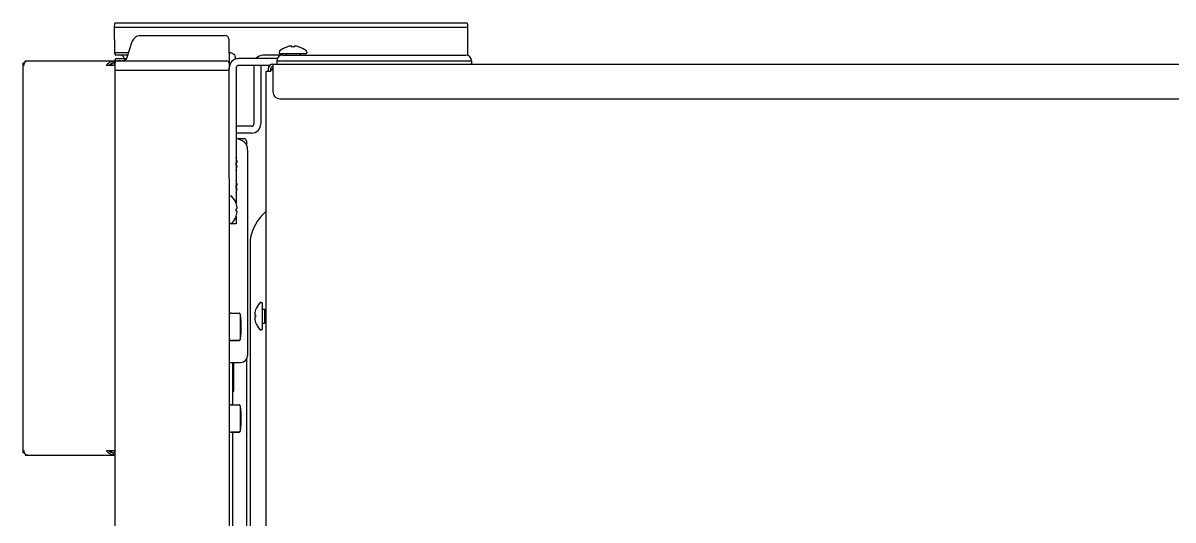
# Model space of a CAD drawing. Header units: millimetres. Extents: x 900 to 7803, y 2935 to 8583.
# Drawn here: x 2720 to 3221, y 6555 to 6772 of the extents above; entities that cross this region are included whole.
import ezdxf

# ---------------------------------------------------------------- set-up
doc = ezdxf.new("R2010")
doc.units = ezdxf.units.MM
doc.header["$LTSCALE"] = 676.148
doc.layers.get('0').update_dxf_attribs({"linetype": 'CONTINUOUS'})
for name, color, linetype in [('02___PRT_ALL_AXES', 7, 'CONTINUOUS'), ('ASSI', 7, 'CONTINUOUS'), ('GEOM', 7, 'CONTINUOUS')]:
    doc.layers.add(name, color=color, linetype=linetype)

msp = doc.modelspace()

# ---------------------------------------------------------------- linework, layer by layer
at = {"color": 7, "linetype": 'Continuous'}
for p, q in [((2759.36, 6770.03), (2759.45, 6759.53)), ((2913.56, 6770.03), (2913.46, 6757.93)), ((2770.41, 6766.53), (2770.02, 6766.48)), ((2770.41, 6766.53), (2807.82, 6766.53)), ((2766.82, 6763.43), (2764.82, 6756.95)), ((2834.61, 6761.56), (2834.61, 6761.57)), ((2836.86, 6761.56), (2836.86, 6761.87)), ((2837.86, 6761.87), (2837.86, 6761.56)), ((2840.11, 6761.57), (2840.11, 6761.56)), ((2759.81, 6755.74), (2759.81, 6756.03)), ((2765.46, 6759.03), (2759.95, 6759.03)), ((2760.31, 6756.53), (2764.62, 6756.53)), ((2760.61, 6755.53), (2808.46, 6755.53)), ((2763.4, 6755.59), (2762.92, 6755.53)), ((2812.44, 6756.65), (2813.1, 6756.48)), ((2830.26, 6755.53), (2830.28, 6754.28)), ((2830.26, 6755.53), (2915.26, 6755.53)), ((2842.86, 6758.53), (2831.86, 6758.53)), ((2834.36, 6758.53), (2834.36, 6758.03)), ((2840.36, 6758.53), (2840.36, 6758.03)), ((2915.26, 6755.53), (2915.24, 6754.28)), ((2915.26, 6755.58), (2915.26, 6755.53)), ((2759.56, 6751.53), (2759.56, 5116.53)), ((2759.56, 6751.53), (2809.56, 6751.53)), ((2812.59, 6713.28), (2812.6, 6713.28)), ((2812.59, 6711.03), (2812.9, 6711.03)), ((2812.9, 6710.03), (2812.59, 6710.03)), ((2809.56, 6704.21), (2809.56, 5116.53)), ((2812.6, 6707.78), (2812.59, 6707.78)), ((2812.59, 6703.28), (2812.6, 6703.28)), ((2812.59, 6701.03), (2812.9, 6701.03)), ((2812.9, 6700.03), (2812.59, 6700.03)), ((2812.6, 6697.78), (2812.59, 6697.78)), ((2812.59, 6693.28), (2812.6, 6693.28)), ((2812.59, 6691.03), (2812.9, 6691.03)), ((2812.9, 6690.03), (2812.59, 6690.03)), ((2812.6, 6687.78), (2812.59, 6687.78)), ((2818.67, 6677.35), (2818.66, 6677.28)), ((2818.66, 6677.28), (2818.66, 5962.89)), ((2823.56, 6650.17), (2823.27, 6650.17)), ((2824.06, 6638.67), (2824.06, 6649.67)), ((2820.72, 6644.67), (2821.04, 6644.67)), ((2821.02, 6646.92), (2821.04, 6646.92)), ((2824.85, 6647.17), (2824.85, 6641.17)), ((2825.25, 6646.77), (2824.85, 6647.17)), ((2825.56, 6647.08), (2825.25, 6646.77)), ((2825.25, 6641.57), (2825.25, 6646.77)), ((2821.04, 6643.67), (2820.72, 6643.67)), ((2821.04, 6641.42), (2821.02, 6641.42)), ((2825.25, 6641.57), (2824.85, 6641.17)), ((2825.56, 6641.26), (2825.25, 6641.57)), ((2823.56, 6638.17), (2823.27, 6638.17))]:
    msp.add_line(p, q, dxfattribs=at)
at = {"linetype": 'Continuous'}
for p, q in [((2825.56, 6750.93), (2825.56, 5088.63)), ((2827.56, 6750.93), (2825.56, 6750.93))]:
    msp.add_line(p, q, dxfattribs=at)
at = {"color": 7, "linetype": 'Continuous'}
for points in [[(2770.02, 6766.48), (2769.36, 6766.24), (2768.48, 6765.7), (2767.69, 6764.96), (2767.1, 6764.1), (2766.82, 6763.43)], [(2764.82, 6756.94), (2764.69, 6756.62), (2764.36, 6756.16), (2763.91, 6755.8), (2763.4, 6755.59)]]:
    msp.add_lwpolyline(points, dxfattribs=at)
for centre, radius, start, end in [((2807.82, 6765.03), 1.5, 1, 89.9995), ((2759.95, 6759.53), 0.5, 180.5, 270), ((2831.86, 6759.32), 0.5, 133.7747, 180), ((2837.36, 6753.58), 8.44, 100.6622, 109.0271), ((2836.33, 6757.71), 4.19, 93.3916, 97.294), ((2836.33, 6757.73), 4.17, 92.8385, 93.3879), ((2836.33, 6757.74), 4.17, 91.5995, 92.8386), ((2836.33, 6757.74), 4.16, 88.8223, 91.5994), ((2836.33, 6757.74), 4.16, 88.0413, 88.8223), ((2836.33, 6757.74), 4.17, 87.1771, 88.0412), ((2836.33, 6757.73), 4.17, 86.2595, 87.177), ((2836.33, 6757.73), 4.18, 85.388, 86.2594), ((2836.33, 6757.72), 4.19, 84.4827, 85.3879), ((2836.33, 6757.7), 4.2, 82.7078, 84.482), ((2837.36, 6753.58), 7.99, 86.4122, 93.5878), ((2838.39, 6757.7), 4.2, 95.518, 97.2922), ((2838.39, 6757.72), 4.18, 84.7485, 95.5058), ((2838.39, 6757.7), 4.2, 82.7077, 84.735), ((2837.36, 6753.58), 8.44, 70.9729, 79.3378), ((2842.86, 6759.32), 0.5, 0, 46.2253), ((2760.61, 6754.53), 1, 90, 179), ((2760.67, 6754.53), 1, 90.0003, 178), ((2760.31, 6756.03), 0.5, 90, 180), ((2760.31, 6755.74), 0.5, 180, 204.7346), ((2761.94, 6756.03), 2, 14.5799, 90), ((2808.46, 6754.53), 1, 2, 89.9997), ((2831.86, 6759.03), 0.5, 180, 270), ((2842.86, 6759.03), 0.5, 270, 360), ((2830.53, 6754.28), 0.25, 181, 270), ((2914.99, 6754.28), 0.25, 270, 359), ((2804.61, 6710.53), 8.44, 10.6622, 19.0271), ((2804.61, 6710.53), 7.99, 356.4122, 3.5878), ((2808.74, 6711.56), 4.19, 3.3916, 7.294), ((2808.73, 6711.56), 4.2, 352.7078, 354.482), ((2808.73, 6709.5), 4.2, 5.518, 7.2922), ((2808.75, 6711.56), 4.19, 354.4827, 355.3879), ((2808.75, 6709.5), 4.18, 354.7485, 5.5058), ((2808.76, 6711.56), 4.18, 355.388, 356.2594), ((2808.76, 6711.56), 4.17, 2.8385, 3.3879), ((2808.77, 6711.56), 4.17, 1.5995, 2.8386), ((2808.77, 6711.56), 4.16, 358.8223, 1.5994), ((2808.77, 6711.56), 4.16, 358.0413, 358.8223), ((2808.77, 6711.56), 4.17, 357.1771, 358.0412), ((2808.76, 6711.56), 4.17, 356.2595, 357.177), ((2804.61, 6710.53), 8.44, 340.9729, 349.3378), ((2808.73, 6709.5), 4.2, 352.7077, 354.735), ((2804.61, 6700.53), 8.44, 10.6622, 19.0271), ((2804.61, 6700.53), 7.99, 356.4122, 3.5878), ((2808.74, 6701.56), 4.19, 3.3916, 7.294), ((2808.73, 6701.56), 4.2, 352.7078, 354.482), ((2808.73, 6699.5), 4.2, 5.518, 7.2922), ((2808.75, 6701.56), 4.19, 354.4827, 355.3879), ((2808.75, 6699.5), 4.18, 354.7485, 5.5058), ((2808.76, 6701.56), 4.18, 355.388, 356.2594), ((2808.76, 6701.56), 4.17, 2.8385, 3.3879), ((2808.77, 6701.56), 4.17, 1.5995, 2.8386), ((2808.77, 6701.56), 4.16, 358.8223, 1.5994), ((2808.77, 6701.56), 4.16, 358.0413, 358.8223), ((2808.77, 6701.56), 4.17, 357.1771, 358.0412), ((2808.76, 6701.56), 4.17, 356.2595, 357.177), ((2810.06, 6696.03), 0.5, 90, 180), ((2810.35, 6696.03), 0.5, 43.7747, 90), ((2804.61, 6700.53), 8.44, 340.9729, 349.3378), ((2808.73, 6699.5), 4.2, 352.7077, 354.735), ((2804.61, 6690.53), 8.44, 10.6622, 19.0271), ((2804.61, 6690.53), 7.99, 356.4122, 3.5878), ((2808.74, 6691.56), 4.19, 3.3916, 7.294), ((2808.73, 6691.56), 4.2, 352.7078, 354.482), ((2808.73, 6689.5), 4.2, 5.518, 7.2922), ((2808.73, 6689.5), 4.2, 352.7077, 354.735), ((2808.75, 6691.56), 4.19, 354.4827, 355.3879), ((2808.75, 6689.5), 4.18, 354.7485, 5.5058), ((2808.76, 6691.56), 4.18, 355.388, 356.2594), ((2808.76, 6691.56), 4.17, 2.8385, 3.3879), ((2808.77, 6691.56), 4.17, 1.5995, 2.8386), ((2808.77, 6691.56), 4.16, 358.8223, 1.5994), ((2808.77, 6691.56), 4.16, 358.0413, 358.8223), ((2808.77, 6691.56), 4.17, 357.1771, 358.0412), ((2808.76, 6691.56), 4.17, 356.2595, 357.177), ((2838.08, 6674.68), 19.6, 129.7176, 172.1799), ((2810.06, 6685.03), 0.5, 180, 270), ((2810.35, 6685.03), 0.5, 270, 316.2253), ((2804.61, 6690.53), 8.44, 340.9729, 349.3378), ((2823.27, 6649.67), 0.5, 90, 136.2253), ((2823.56, 6649.67), 0.5, 0, 90), ((2824.86, 6645.2), 4.17, 176.2595, 177.177), ((2824.85, 6645.2), 4.17, 177.1771, 178.0412), ((2824.85, 6645.2), 4.16, 178.0413, 178.8223), ((2824.85, 6645.2), 4.16, 178.8223, 181.5994), ((2824.85, 6645.2), 4.17, 181.5995, 182.8386), ((2824.86, 6645.2), 4.17, 182.8385, 183.3879), ((2824.88, 6645.21), 4.19, 183.3916, 187.294), ((2824.87, 6645.2), 4.19, 174.4827, 175.3879), ((2824.87, 6645.2), 4.18, 175.388, 176.2594), ((2824.89, 6645.2), 4.2, 172.7078, 174.482), ((2829.01, 6644.17), 8.44, 160.9729, 169.3378), ((2829.01, 6644.17), 7.99, 176.4122, 183.5878), ((2824.88, 6643.14), 4.19, 172.706, 176.6084), ((2824.86, 6643.14), 4.17, 176.6121, 177.1615), ((2824.85, 6643.14), 4.17, 177.1614, 178.4005), ((2824.85, 6643.14), 4.16, 178.4006, 181.1777), ((2824.85, 6643.14), 4.16, 181.1777, 181.9587), ((2824.85, 6643.14), 4.17, 181.9588, 182.8229), ((2824.86, 6643.14), 4.17, 182.823, 183.7405), ((2824.87, 6643.14), 4.18, 183.7406, 184.612), ((2824.87, 6643.14), 4.19, 184.6121, 185.5173), ((2824.89, 6643.15), 4.2, 185.518, 187.2922), ((2829.01, 6644.17), 8.44, 190.6622, 199.0271), ((2829.01, 6644.17), 8.45, 198.9925, 223.7747), ((2823.27, 6638.67), 0.5, 223.7747, 270), ((2823.56, 6638.67), 0.5, 270, 360)]:
    msp.add_arc(centre, radius, start, end, dxfattribs=at)
at = {"linetype": 'Continuous'}
msp.add_open_spline([(2828.56, 6752.35), (2828.47, 6752.25), (2828.11, 6751.8), (2827.8, 6751.31), (2827.56, 6750.93)], degree=3, knots=[0, 0, 0, 0, 0.226645, 1, 1, 1, 1], dxfattribs=at)
at = {"layer": '02___PRT_ALL_AXES', "color": 7, "linetype": 'Continuous'}
for p, q in [((2759.61, 6758.53), (2759.61, 6758.99)), ((2759.81, 6756.03), (2759.81, 6755.74))]:
    msp.add_line(p, q, dxfattribs=at)
at = {"layer": 'ASSI', "color": 7, "linetype": 'Continuous'}
for p, q in [((2831.36, 6759.32), (2831.36, 6759.03)), ((2834.36, 6758.53), (2834.36, 6758.03)), ((2840.36, 6758.53), (2840.36, 6758.03)), ((2843.36, 6759.32), (2843.36, 6759.03)), ((2810.35, 6696.53), (2810.06, 6696.53)), ((2810.35, 6684.53), (2810.06, 6684.53)), ((2823.27, 6650.17), (2823.56, 6650.17)), ((2810.46, 6645.53), (2813.81, 6645.53)), ((2824.06, 6647.17), (2824.85, 6647.17)), ((2814.76, 6640.18), (2814.76, 6641.42)), ((2824.06, 6641.17), (2824.85, 6641.17)), ((2814.76, 6637.64), (2814.76, 6638.88)), ((2823.27, 6638.17), (2823.56, 6638.17)), ((2810.46, 6633.53), (2813.81, 6633.53)), ((2810.46, 6605.53), (2813.81, 6605.53)), ((2814.76, 6600.18), (2814.76, 6601.42)), ((2814.76, 6597.64), (2814.76, 6598.88)), ((2810.46, 6593.53), (2813.81, 6593.53))]:
    msp.add_line(p, q, dxfattribs=at)
for centre, radius, start, end in [((2837.36, 6753.58), 8.45, 109.0287, 133.7747), ((2837.36, 6753.58), 8.45, 46.2253, 70.9713), ((2804.61, 6710.53), 8.45, 19.0287, 19.7828), ((2804.61, 6710.53), 8.45, 340.2172, 340.9713), ((2804.61, 6700.53), 8.45, 19.0287, 19.7828), ((2804.61, 6690.53), 8.45, 19.0287, 43.7747), ((2804.61, 6700.53), 8.45, 340.2172, 340.9713), ((2804.61, 6690.53), 8.45, 316.2253, 340.9713), ((2829.01, 6644.17), 8.45, 136.2253, 161.0075), ((2813.81, 6645.08), 0.45, 0, 90), ((2801.91, 6641.53), 12.85, 4.2389, 16.0342), ((2829.01, 6644.17), 8.45, 198.9925, 223.7747), ((2813.81, 6633.98), 0.45, 270, 360), ((2801.91, 6637.53), 12.85, 343.9658, 355.7611), ((2813.81, 6605.08), 0.45, 0, 90), ((2801.91, 6601.53), 12.85, 4.2389, 16.0342), ((2813.81, 6593.98), 0.45, 270, 360), ((2801.91, 6597.53), 12.85, 343.9658, 355.7611)]:
    msp.add_arc(centre, radius, start, end, dxfattribs=at)
at = {"layer": 'GEOM', "color": 7, "linetype": 'Continuous'}
for p, q in [((2759.44, 6771.56), (2759.36, 6770.03)), ((2913.56, 6770.03), (2759.36, 6770.03)), ((2912.98, 6772.03), (2759.94, 6772.03)), ((2913.48, 6771.56), (2913.56, 6770.03)), ((2809.32, 6765.06), (2809.54, 6752.53)), ((2719.98, 6754.53), (2720.18, 6754.53)), ((2720.42, 6754.95), (2720.42, 6755.53)), ((2758.86, 6754.53), (2758.86, 6755.53)), ((2759.56, 6754.53), (2758.86, 6754.53)), ((2759.56, 6754.53), (2759.56, 6755.53)), ((2759.67, 6754.57), (2759.57, 6751.74)), ((2759.75, 6755.04), (2759.76, 6755.53)), ((2759.76, 6755.53), (2760.61, 6755.53)), ((2765.15, 6758.03), (2760.11, 6758.03)), ((2762.17, 6755.53), (2761.06, 6755.53)), ((2810.18, 6759.03), (2809.43, 6759.03)), ((2809.45, 6754.57), (2809.55, 6751.74)), ((2810.55, 6759), (2811.14, 6758.79)), ((2811.3, 6758.66), (2811.58, 6758.44)), ((2811.92, 6757.78), (2812.07, 6757.04)), ((2812.04, 6757.2), (2812.07, 6757.04)), ((2812.44, 6756.65), (2813.1, 6756.48)), ((2830.26, 6755.58), (2830.26, 6755.53)), ((2832.76, 6758.03), (2912.76, 6758.03)), ((2915.26, 6755.58), (2915.26, 6755.53)), ((2812.56, 6752.53), (2812.56, 6693.39)), ((2827.24, 6753.53), (2813.56, 6753.53)), ((2823.31, 6753.53), (2823.31, 6728.03)), ((2827.56, 6752.03), (2827.56, 6750.93)), ((2819.31, 6724.03), (2812.56, 6724.03)), ((2816.06, 6721.53), (2812.56, 6721.53)), ((2817.06, 6720.53), (2817.06, 6718.62)), ((2817.56, 6716.53), (2817.56, 6627.03)), ((2812.56, 6684.38), (2809.56, 6684.38)), ((2812.56, 6687.67), (2812.56, 6684.38)), ((2814.26, 6645.08), (2814.26, 6633.98)), ((2814.72, 6642.48), (2814.73, 6642.48)), ((2814.72, 6640.18), (2814.76, 6640.18)), ((2814.76, 6640.18), (2814.76, 6641.42)), ((2814.76, 6638.88), (2814.72, 6638.88)), ((2814.73, 6636.58), (2814.72, 6636.58)), ((2814.76, 6637.64), (2814.76, 6638.88)), ((2813.81, 6633.53), (2810.46, 6633.53)), ((2809.56, 6624.03), (2814.56, 6624.03)), ((2811.06, 6605.53), (2811.06, 6624.03)), ((2811.56, 6611.53), (2811.56, 6624.03)), ((2817.06, 6625.48), (2817.06, 5941.03)), ((2811.06, 6611.53), (2811.56, 6611.53)), ((2814.26, 6605.08), (2814.26, 6593.98)), ((2814.72, 6602.48), (2814.73, 6602.48)), ((2814.72, 6600.18), (2814.76, 6600.18)), ((2814.76, 6598.88), (2814.72, 6598.88)), ((2814.76, 6600.18), (2814.76, 6601.42)), ((2814.76, 6597.64), (2814.76, 6598.88)), ((2814.73, 6596.58), (2814.72, 6596.58)), ((2813.81, 6593.53), (2810.46, 6593.53)), ((2811.06, 5954.83), (2811.06, 6593.53)), ((2719.98, 6584.53), (2720.18, 6584.53)), ((2720.42, 6584.12), (2720.42, 6583.53)), ((2758.86, 6584.53), (2758.86, 6583.53)), ((2758.86, 6584.53), (2759.56, 6584.53))]:
    msp.add_line(p, q, dxfattribs=at)
at = {"layer": 'GEOM', "linetype": 'Continuous'}
for p, q in [((2719.53, 6754.53), (2719.53, 6584.53)), ((2719.98, 6754.53), (2719.53, 6754.53)), ((2719.98, 6753.53), (2719.98, 6754.53)), ((2720.42, 6755.53), (2759.56, 6755.53)), ((2759.56, 6754.53), (2759.56, 6751.53)), ((2830.49, 6756.53), (2813.56, 6756.53)), ((2832.76, 6758.03), (2824.31, 6758.03)), ((2759.29, 6753.53), (2756, 6753.53)), ((2809.56, 6704.21), (2809.56, 6752.53)), ((2820.31, 6753.53), (2820.31, 6728.03)), ((2826.56, 6752.03), (2826.56, 6750.93)), ((2828.56, 6754.03), (2828.56, 6742.03)), ((2828.56, 6754.03), (3603.06, 6754.03)), ((2831.56, 6739.03), (3600.06, 6739.03)), ((2819.31, 6727.03), (2812.56, 6727.03)), ((2719.98, 6584.53), (2719.53, 6584.53)), ((2719.98, 6584.53), (2719.98, 6585.53)), ((2756, 6585.53), (2759.29, 6585.53)), ((2720.42, 6583.53), (2759.56, 6583.53))]:
    msp.add_line(p, q, dxfattribs=at)
at = {"layer": 'GEOM', "color": 7, "linetype": 'Continuous'}
msp.add_lwpolyline([(2810.18, 6759.03), (2810.55, 6759), (2811.13, 6758.8), (2811.58, 6758.45), (2811.86, 6758), (2811.92, 6757.78)], dxfattribs=at)
for centre, radius, start, end in [((2759.94, 6771.53), 0.5, 90, 177), ((2912.98, 6771.53), 0.5, 3, 90), ((2759.11, 6758.99), 0.5, 0.0145, 32.6976), ((2760.11, 6758.53), 0.5, 180, 270), ((2832.76, 6755.53), 2.5, 90, 179), ((2912.76, 6755.53), 2.5, 1, 90), ((2759.59, 6750.18), 4.37, 113.4484, 119.2803), ((2759.77, 6751.73), 0.2, 178, 270), ((2759.76, 6751.73), 0.2, 239.6533, 269.9794), ((2809.35, 6751.73), 0.2, 270.0004, 2), ((2813.56, 6752.53), 1, 90, 180), ((2828.56, 6752.03), 1, 90, 180), ((2819.31, 6728.03), 4, 270, 360), ((2812.56, 6716.53), 5, 0, 90), ((2816.06, 6720.53), 1, 0, 90), ((2810.46, 6644.63), 0.9, 90, 180), ((2813.81, 6645.08), 0.45, 359.9994, 90), ((2801.91, 6641.53), 12.85, 4.2389, 16.0342), ((2801.41, 6641.45), 13.35, 2.8387, 4.447), ((2776.8, 6639.53), 37.92, 359.0179, 0.9821), ((2801.24, 6641.44), 13.52, 2.1511, 2.8401), ((2801.08, 6641.43), 13.68, 1.3523, 2.1509), ((2800.71, 6641.42), 14.05, 359.9955, 1.3486), ((2810.46, 6634.43), 0.9, 180, 270), ((2813.81, 6633.98), 0.45, 270, 0.0006), ((2801.91, 6637.53), 12.85, 343.9658, 355.7611), ((2801.41, 6637.62), 13.35, 355.553, 357.1613), ((2801.24, 6637.63), 13.52, 357.1599, 357.8489), ((2801.08, 6637.63), 13.68, 357.8491, 358.6477), ((2800.71, 6637.64), 14.05, 358.6514, 0.0045), ((2814.56, 6627.03), 3, 270, 360), ((2810.46, 6604.63), 0.9, 90, 180), ((2813.81, 6605.08), 0.45, 359.9994, 90), ((2801.91, 6601.53), 12.85, 4.2389, 16.0342), ((2801.41, 6601.45), 13.35, 2.8387, 4.447), ((2776.8, 6599.53), 37.92, 359.0179, 0.9821), ((2801.24, 6601.44), 13.52, 2.1511, 2.8401), ((2801.08, 6601.43), 13.68, 1.3523, 2.1509), ((2800.71, 6601.42), 14.05, 359.9955, 1.3486), ((2810.46, 6594.43), 0.9, 180, 270), ((2813.81, 6593.98), 0.45, 270, 0.0006), ((2801.91, 6597.53), 12.85, 343.9658, 355.7611), ((2801.41, 6597.62), 13.35, 355.553, 357.1613), ((2801.24, 6597.63), 13.52, 357.1599, 357.8489), ((2801.08, 6597.63), 13.68, 357.8491, 358.6477), ((2800.71, 6597.64), 14.05, 358.6514, 0.0045), ((2759.59, 6588.88), 4.37, 240.7197, 246.5516)]:
    msp.add_arc(centre, radius, start, end, dxfattribs=at)
at = {"layer": 'GEOM', "linetype": 'Continuous'}
for centre, radius, start, end in [((2722.2, 6753.63), 2.21, 155.7609, 157.3872), ((2721.88, 6753.82), 1.84, 142.0673, 142.7851), ((2759.63, 6751.31), 4.25, 123.8104, 130.7366), ((2757.55, 6754.53), 2.02, 339.8237, 359.923), ((2813.56, 6752.53), 4, 90, 180), ((2824.31, 6754.03), 4, 90, 141.0971), ((2757.56, 6754.53), 2, 329.9993, 339.7463), ((2828.56, 6752.03), 2, 90, 180), ((2831.56, 6742.03), 3, 180.0393, 270.0392), ((2819.31, 6728.03), 1, 270, 360), ((2722.2, 6585.44), 2.21, 202.6128, 204.2391), ((2721.88, 6585.25), 1.84, 217.2149, 217.9327), ((2759.63, 6587.75), 4.25, 229.2634, 236.1896), ((2757.56, 6584.53), 2, 20.2264, 30.0007), ((2757.55, 6584.53), 2.02, 0.0767, 20.1494)]:
    msp.add_arc(centre, radius, start, end, dxfattribs=at)
for points in [[(2719.98, 6753.53), (2719.98, 6753.85), (2720.04, 6754.18), (2720.16, 6754.47)], [(2720.18, 6754.53), (2720.25, 6754.67), (2720.33, 6754.81), (2720.42, 6754.93)], [(2720.76, 6755.26), (2720.63, 6755.17), (2720.53, 6755.06), (2720.43, 6754.95)], [(2721.53, 6755.53), (2721.26, 6755.53), (2720.98, 6755.43), (2720.76, 6755.26)], [(2756, 6753.53), (2756.23, 6753.91), (2756.52, 6754.25), (2756.86, 6754.54)], [(2757.27, 6754.85), (2757.75, 6755.17), (2758.28, 6755.53), (2758.86, 6755.53)], [(2720.16, 6584.59), (2720.04, 6584.88), (2719.98, 6585.21), (2719.98, 6585.53)], [(2720.42, 6584.14), (2720.33, 6584.26), (2720.25, 6584.39), (2720.18, 6584.53)], [(2720.76, 6583.8), (2720.63, 6583.89), (2720.53, 6584), (2720.43, 6584.12)], [(2721.53, 6583.53), (2721.26, 6583.53), (2720.98, 6583.64), (2720.76, 6583.8)], [(2756.86, 6584.53), (2756.52, 6584.81), (2756.23, 6585.16), (2756, 6585.53)], [(2758.86, 6583.53), (2758.28, 6583.53), (2757.75, 6583.89), (2757.27, 6584.22)]]:
    msp.add_open_spline(points, degree=3, dxfattribs=at)
at = {"layer": 'GEOM', "color": 7, "linetype": 'Continuous'}
for points in [[(2758.55, 6754.48), (2758.31, 6754.41), (2758.09, 6754.29), (2757.85, 6754.19)], [(2758.36, 6753.93), (2758.47, 6754.08), (2758.55, 6754.28), (2758.56, 6754.48)], [(2812.08, 6757.04), (2812.09, 6756.96), (2812.13, 6756.88), (2812.19, 6756.81)], [(2812.19, 6756.81), (2812.25, 6756.74), (2812.34, 6756.68), (2812.44, 6756.65)], [(2756.78, 6753.53), (2756.99, 6753.7), (2757.22, 6753.86), (2757.46, 6753.99)], [(2757.56, 6753.53), (2757.86, 6753.53), (2758.18, 6753.69), (2758.36, 6753.93)], [(2757.46, 6585.07), (2757.22, 6585.2), (2756.99, 6585.36), (2756.78, 6585.53)], [(2758.36, 6585.14), (2758.18, 6585.37), (2757.86, 6585.53), (2757.56, 6585.53)], [(2757.85, 6584.87), (2758.09, 6584.77), (2758.31, 6584.65), (2758.55, 6584.58)], [(2758.56, 6584.58), (2758.55, 6584.78), (2758.47, 6584.98), (2758.36, 6585.14)]]:
    msp.add_open_spline(points, degree=3, dxfattribs=at)
for points, knots in [([(2758.86, 6754.53), (2758.81, 6754.53), (2758.71, 6754.52), (2758.6, 6754.5), (2758.55, 6754.48)], [0, 0, 0, 0, 0.481886, 1, 1, 1, 1]), ([(2758.55, 6584.58), (2758.6, 6584.57), (2758.71, 6584.54), (2758.81, 6584.53), (2758.86, 6584.53)], [0, 0, 0, 0, 0.518114, 1, 1, 1, 1])]:
    msp.add_open_spline(points, degree=3, knots=knots, dxfattribs=at)

doc.saveas('drawing.dxf')
